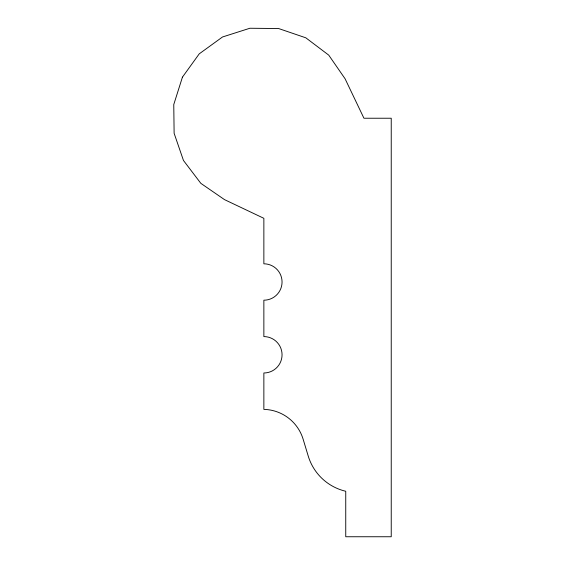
<?xml version="1.0" encoding="UTF-8"?>
<svg xmlns="http://www.w3.org/2000/svg" width="565" height="565" viewBox="0 0 565 565"><rect width="100%" height="100%" fill="white"/><g stroke="black" fill="none" stroke-linecap="round" stroke-linejoin="round"><path stroke-width="0.85" d="M182.431 77.151L173.766 104.553L174.119 133.284L183.463 160.467L200.843 183.35L224.517 199.636L263.862 218.316L263.862 263.806A18.193 18.193 0 0 1 282.055 281.999A18.193 18.193 0 0 1 263.862 300.199L263.862 336.592A18.193 18.193 0 0 1 282.055 354.785A18.193 18.193 0 0 1 263.862 372.985L263.862 409.378A42.057 42.057 0 0 1 303.137 439.231L308.243 456.096A51.429 51.429 0 0 0 345.745 491.26L345.745 536.75L391.234 536.75L391.234 118.233L363.938 118.233L345.088 78.775L328.745 55.137L305.82 37.813L278.623 28.54L249.885 28.25L222.511 36.979L199.24 53.844L182.431 77.151"/></g></svg>
